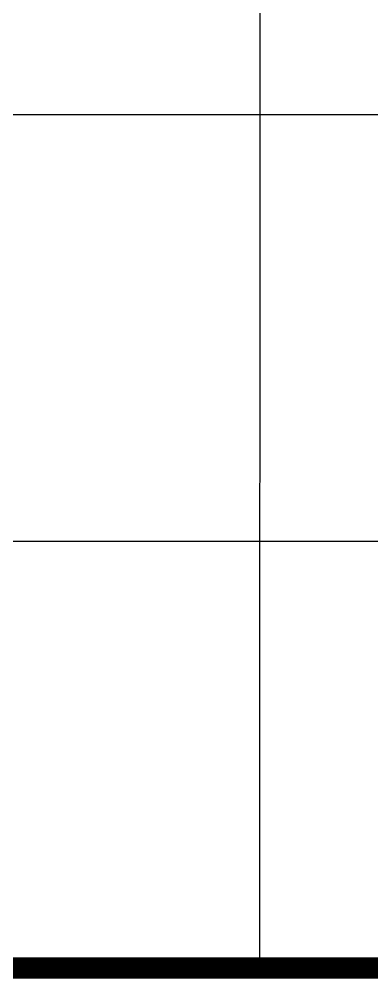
# Model space of a CAD drawing. Extents: x 4995099 to 5303443, y 4627657 to 4889583.
# Drawn here: x 5166687 to 5168090, y 4649157 to 4652980 of the extents above; entities that cross this region are included whole.
import ezdxf

# ---------------------------------------------------------------- set-up
doc = ezdxf.new("R2010")
doc.units = 0
doc.header["$LTSCALE"] = 1000
doc.header["$MEASUREMENT"] = 0
doc.layers.add('PUB_TITLE', color=4, linetype='CONTINUOUS')

msp = doc.modelspace()

# ---------------------------------------------------------------- linework, layer by layer
at = {"layer": 'PUB_TITLE'}
for p, q in [((5167645.5, 4649200.1, 0), (5167646.3, 4661100, 0)), ((5160080.8, 4652600.5, 0), (5171300.7, 4652599.9, 0)), ((5160080.7, 4650900.6, 0), (5171300.6, 4650899.9, 0)), ((5160080.5, 4649200.6, 0), (5171300.5, 4649199.9, 0))]:
    msp.add_line(p, q, dxfattribs=at)
at = {"layer": 'PUB_TITLE', "lineweight": 40, "const_width": 85}
msp.add_lwpolyline([(5160080.5, 4649200.6), (5171300.5, 4649199.9)], dxfattribs=at)

doc.saveas('drawing.dxf')
